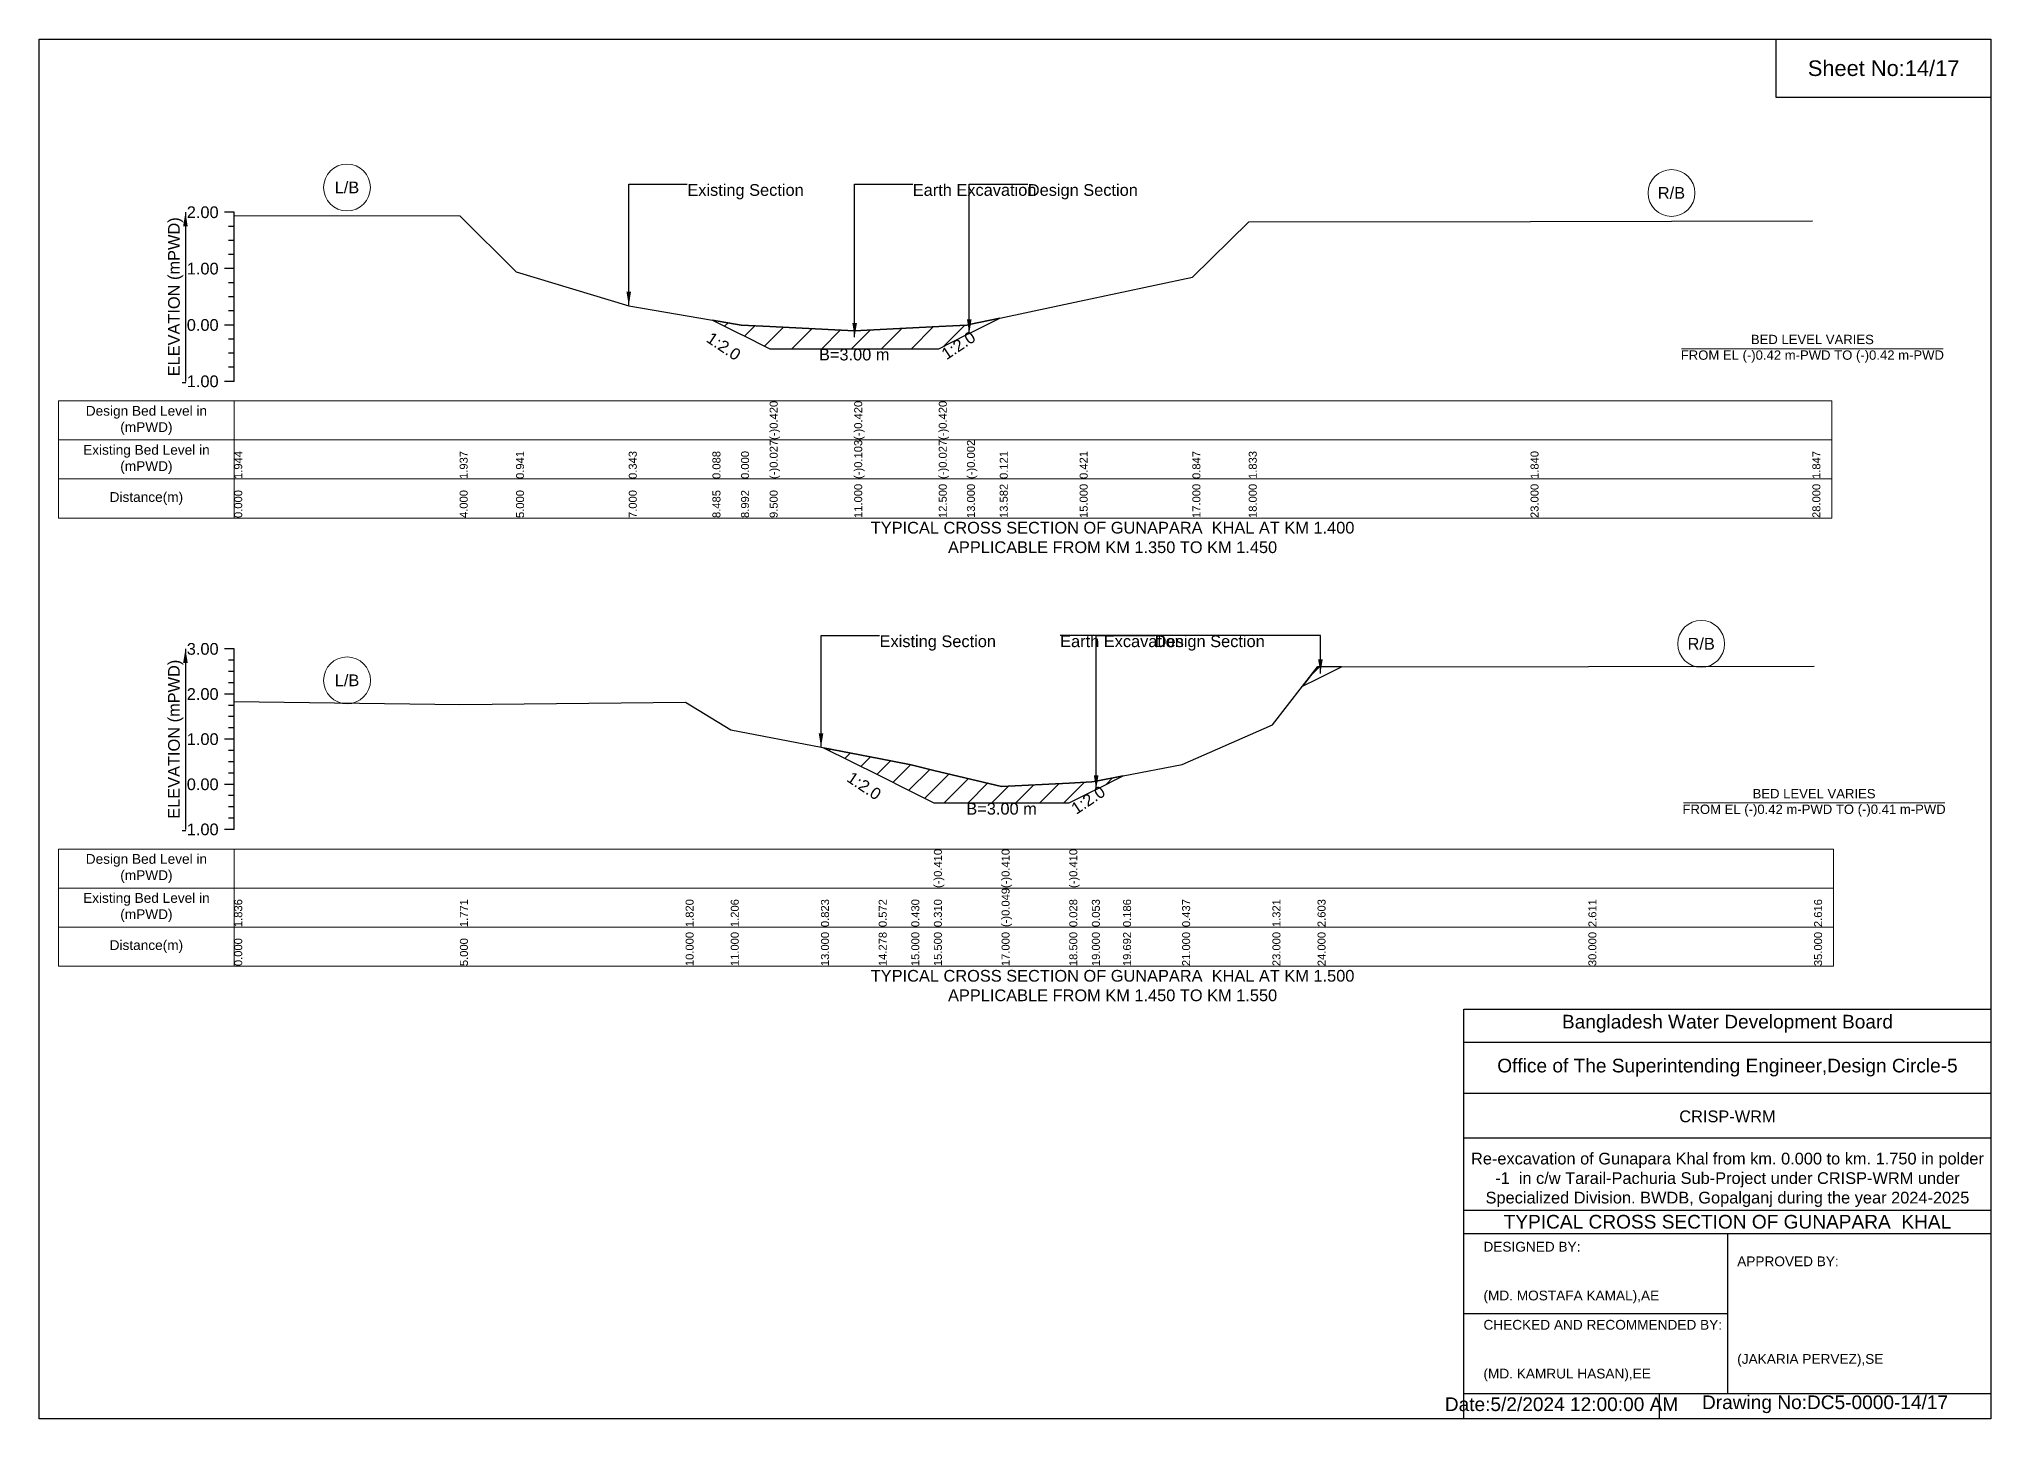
# Model space of a CAD drawing. Header units: inches. Extents: x 91000 to 268000, y -5656 to 171.
# Drawn here: x 230000 to 238000, y -5656 to 0 of the extents above; entities that cross this region are included whole.
import ezdxf

# ---------------------------------------------------------------- set-up
doc = ezdxf.new("R2010")
doc.units = ezdxf.units.IN
doc.header["$LTSCALE"] = 7
doc.header["$MEASUREMENT"] = 0
for name, color, linetype, lineweight in [('Cross section Data Border', 7, 'Continuous', 9), ('Cross Section Labels', 7, 'Continuous', 9), ('Existing_Bed_Level for Xsection', 7, 'Continuous', 25)]:
    doc.layers.add(name, color=color, linetype=linetype, lineweight=lineweight)
doc.styles.get("Standard").update_dxf_attribs({"font": 'arial.ttf'})
doc.dimstyles.get("Standard").update_dxf_attribs({"dimtxt": 0.18, "dimasz": 0.18, "dimexe": 0.18, "dimexo": 0.0625, "dimgap": 0.09, "dimtad": 0, "dimtih": 1, "dimtoh": 1, "dimdec": 4, "dimzin": 0, "dimdsep": 46, "dimtxsty": 'Standard', "dimcen": 0.09, "dimadec": 0, "dimazin": 0, "dimtfac": 1, "dimtdec": 4, "dimtofl": 0, "dimtmove": 0, "dimatfit": 3, "dimfxl": 1, "dimtolj": 1, "dimtzin": 0, "dimarcsym": 0})

msp = doc.modelspace()

# ---------------------------------------------------------------- hatches: boundary and pattern name
at = {"layer": 'Existing_Bed_Level for Xsection'}
h = msp.add_hatch(dxfattribs=at)
h.set_pattern_fill('ANSI31', color=256, scale=693, style=0)
h.paths.add_polyline_path([(232760, -1152), (232877.2, -1210.6), (232879, -1211.5), (232994.5, -1269.2), (233341, -1269.2), (233687.5, -1269.2), (233803, -1211.5), (233812.5, -1206.7), (233937.5, -1144.2), (233812.5, -1170.7), (233803, -1172.7), (233687.5, -1178.5), (233341, -1196), (232994.5, -1178.3), (232879, -1172.4), (232877.2, -1172.1)])
h = msp.add_hatch(dxfattribs=at)
h.set_pattern_fill('ANSI31', color=256, scale=555, style=0)
h.paths.add_polyline_path([(235177.8, -2653.1), (235240, -2622), (235337.6, -2573.2), (235240, -2573.4)])
h = msp.add_hatch(dxfattribs=at)
h.set_pattern_fill('ANSI31', color=256, scale=555, style=0)
h.paths.add_polyline_path([(233215.4, -2904.7), (233441.4, -3017.8), (233575, -3084.5), (233667.5, -3130.8), (233945, -3130.8), (234222.5, -3130.8), (234315, -3084.5), (234332.7, -3075.7), (234442.9, -3020.6), (234332.7, -3041.7), (234315, -3045.1), (234222.5, -3049.8), (233945, -3064), (233667.5, -2997.5), (233575, -2975.4), (233441.4, -2949.1)])

# ---------------------------------------------------------------- linework, layer by layer
for points in [[(230000, 0), (238000, 0), (238000, -5656), (230000, -5656)], [(237120, 0), (238000, 0), (238000, -240), (237120, -240)]]:
    msp.add_lwpolyline(points, close=True)
for points in [[(235840, -5656), (235840, -3976), (238000, -3976)], [(235840, -4112), (238000, -4112)], [(235840, -4320), (238000, -4320)], [(235840, -4504), (238000, -4504)], [(235840, -4800), (238000, -4800)], [(235840, -4896), (238000, -4896)], [(236920, -4896), (236920, -5552)], [(235840, -5224), (236920, -5224)], [(235840, -5552), (238000, -5552)], [(236640, -5552), (236640, -5656)]]:
    msp.add_lwpolyline(points)
at = {"layer": 'Cross section Data Border'}
for points in [[(230080, -1483.2), (237348, -1483.2), (237348, -1963.2), (230080, -1963.2)], [(230080, -3319.9), (237355, -3319.9), (237355, -3799.9), (230080, -3799.9)]]:
    msp.add_lwpolyline(points, close=True, dxfattribs=at)
for points in [[(230800, -1483.2), (230800, -1963.2)], [(230080, -1643.2), (237348, -1643.2)], [(230080, -1803.2), (237348, -1803.2)], [(230800, -3319.9), (230800, -3799.9)], [(230080, -3479.9), (237355, -3479.9)], [(230080, -3639.9), (237355, -3639.9)]]:
    msp.add_lwpolyline(points, dxfattribs=at)
at = {"layer": 'Cross Section Labels'}
for points in [[(236732.2, -1269.2), (237803.8, -1269.2)], [(236739.2, -3130.8), (237810.8, -3130.8)]]:
    msp.add_lwpolyline(points, dxfattribs=at)
for centre in [(231262, -608.5), (236690.5, -630.9), (236812.5, -2478.9), (231262.5, -2628.8)]:
    msp.add_circle(centre, 96, dxfattribs=at)
at = {"layer": 'Existing_Bed_Level for Xsection'}
for points in [[(230800, -710.2), (230760, -710.2)], [(230800, -1403.2), (230800, -1172.2), (230800, -941.2), (230800, -710.2)], [(230800, -768), (230776, -768)], [(230800, -723.1), (231724, -724.8), (231955, -954.8), (232417, -1093), (232760, -1152), (232877.2, -1172.1), (232879, -1172.4), (232994.5, -1178.3), (232994.5, -1178.3), (233341, -1196), (233341, -1196), (233687.5, -1178.5), (233687.5, -1178.5), (233803, -1172.7), (233812.5, -1170.7), (233937.5, -1144.2), (234265, -1075), (234727, -976.5), (234958, -748.8), (236113, -747.2), (237268, -745.5)], [(230800, -825.7), (230776, -825.7)], [(230800, -941.2), (230760, -941.2)], [(230800, -883.5), (230776, -883.5)], [(230800, -999), (230776, -999)], [(230800, -1056.7), (230776, -1056.7)], [(230800, -1114.5), (230776, -1114.5)], [(230800, -1172.2), (230760, -1172.2)], [(230800, -1230), (230776, -1230)], [(230800, -1287.7), (230776, -1287.7)], [(230800, -1345.5), (230776, -1345.5)], [(230800, -1403.2), (230760, -1403.2)], [(230800, -2499.9), (230760, -2499.9)], [(230800, -2546.2), (230776, -2546.2)], [(230800, -3239.9), (230800, -3054.9), (230800, -2869.9), (230800, -2684.9), (230800, -2499.9)], [(230800, -2592.4), (230776, -2592.4)], [(230800, -2638.7), (230776, -2638.7)], [(230800, -2715.3), (231725, -2727.3), (232650, -2718.2), (232835, -2831.8), (233205, -2902.7), (233215.4, -2904.7), (233441.4, -2949.1), (233575, -2975.4), (233667.5, -2997.5), (233667.5, -2997.5), (233945, -3064), (233945, -3064), (234222.5, -3049.8), (234222.5, -3049.8), (234315, -3045.1), (234332.7, -3041.7), (234442.9, -3020.6), (234685, -2974.1), (235055, -2810.6), (235240, -2573.4), (236350, -2571.9), (237275, -2571)], [(230800, -2684.9), (230760, -2684.9)], [(230800, -2731.2), (230776, -2731.2)], [(230800, -2777.4), (230776, -2777.4)], [(230800, -2869.9), (230760, -2869.9)], [(230800, -2823.7), (230776, -2823.7)], [(230800, -2916.2), (230776, -2916.2)], [(230800, -2962.4), (230776, -2962.4)], [(230800, -3008.7), (230776, -3008.7)], [(230800, -3054.9), (230760, -3054.9)], [(230800, -3101.2), (230776, -3101.2)], [(230800, -3147.4), (230776, -3147.4)], [(230800, -3193.7), (230776, -3193.7)], [(230800, -3239.9), (230760, -3239.9)]]:
    msp.add_lwpolyline(points, dxfattribs=at)
for points in [[(232760, -1152), (232877.2, -1210.6), (232879, -1211.5), (232994.5, -1269.2), (232994.5, -1269.2), (233341, -1269.2), (233341, -1269.2), (233687.5, -1269.2), (233687.5, -1269.2), (233803, -1211.5), (233812.5, -1206.7), (233937.5, -1144.2), (233812.5, -1170.7), (233803, -1172.7), (233687.5, -1178.5), (233687.5, -1178.5), (233341, -1196), (233341, -1196), (232994.5, -1178.3), (232994.5, -1178.3), (232879, -1172.4), (232877.2, -1172.1)], [(235177.8, -2653.1), (235240, -2622), (235337.6, -2573.2), (235240, -2573.4)], [(233215.4, -2904.7), (233215.4, -2904.7), (233441.4, -3017.8), (233575, -3084.5), (233667.5, -3130.8), (233667.5, -3130.8), (233945, -3130.8), (233945, -3130.8), (234222.5, -3130.8), (234222.5, -3130.8), (234315, -3084.5), (234332.7, -3075.7), (234442.9, -3020.6), (234332.7, -3041.7), (234315, -3045.1), (234222.5, -3049.8), (234222.5, -3049.8), (233945, -3064), (233945, -3064), (233667.5, -2997.5), (233667.5, -2997.5), (233575, -2975.4), (233441.4, -2949.1), (233215.4, -2904.7)]]:
    msp.add_lwpolyline(points, close=True, dxfattribs=at)

# ---------------------------------------------------------------- texts
at = {"attachment_point": 5}
for s, insert, char_height in [('Sheet No:14/17', (237560, -120), 64), ('Bangladesh Water Development Board', (236920, -4036), 56), ('Office of The Superintending Engineer,Design Circle-5', (236920, -4216), 56)]:
    msp.add_mtext(s, dxfattribs=dict(at, insert=insert, char_height=char_height))
for s, insert, char_height, width, attachment_point in [('CRISP-WRM', (236920, -4416), 48, 2240, 5), ('Re-excavation of Gunapara Khal from km. 0.000 to km. 1.750 in polder -1  in c/w Tarail-Pachuria Sub-Project under CRISP-WRM under Specialized Division. BWDB, Gopalganj during the year 2024-2025', (236920, -4676), 48, 2160, 5), ('TYPICAL CROSS SECTION OF GUNAPARA  KHAL', (236920, -4848), 56, 2240, 5), ('DESIGNED BY:^J^J^J(MD. MOSTAFA KAMAL),AE', (235920, -5056), 40, 1120, 4), ('APPROVED BY:^J^J^J^J^J^J(JAKARIA PERVEZ),SE', (236960, -5216), 40, 1120, 4), ('CHECKED AND RECOMMENDED BY:^J^J^J(MD. KAMRUL HASAN),EE', (235920, -5376), 40, 1120, 4), ('Date:5/2/2024 12:00:00 AM', (236240, -5596), 56, 1120, 5), ('Drawing No:DC5-0000-14/17', (237320, -5596), 56, 1760, 5)]:
    msp.add_mtext(s, dxfattribs=dict(insert=insert, char_height=char_height, width=width, attachment_point=attachment_point))
at = {"layer": 'Cross section Data Border', "char_height": 40, "width": 640, "attachment_point": 5}
for s, insert in [('Design Bed Level in (mPWD)', (230440, -1563.2)), ('Existing Bed Level in (mPWD)', (230440, -1723.2)), ('Distance(m)', (230440, -1883.2)), ('Design Bed Level in (mPWD)', (230440, -3399.9)), ('Existing Bed Level in (mPWD)', (230440, -3559.9)), ('Distance(m)', (230440, -3719.9))]:
    msp.add_mtext(s, dxfattribs=dict(at, insert=insert))
at = {"layer": 'Cross Section Labels'}
for s, insert, char_height, attachment_point in [('L/B', (231262, -608.5), 48, 5), ('Existing Section', (232657, -594.7), 48, 1), ('Earth Excavation', (233581, -594.7), 48, 1), ('Design Section', (234052.5, -594.7), 48, 1), ('R/B', (236690.5, -630.9), 48, 5), ('B=3.00 m', (233341, -1269.2), 48, 2), ('BED LEVEL VARIES ^JFROM EL (-)0.42 m-PWD TO (-)0.42 m-PWD', (237268, -1269.2), 38.4, 5), ('TYPICAL CROSS SECTION OF GUNAPARA  KHAL AT KM 1.400^JAPPLICABLE FROM KM 1.350 TO KM 1.450', (234400, -2043.2), 48, 5), ('Existing Section', (233445, -2444.4), 48, 1), ('Earth Excavation', (234185, -2444.4), 48, 1), ('Design Section', (234572.7, -2444.4), 48, 1), ('R/B', (236812.5, -2478.9), 48, 5), ('L/B', (231262.5, -2628.8), 48, 5), ('BED LEVEL VARIES ^JFROM EL (-)0.42 m-PWD TO (-)0.41 m-PWD', (237275, -3130.8), 38.4, 5), ('B=3.00 m', (233945, -3130.8), 48, 2), ('TYPICAL CROSS SECTION OF GUNAPARA  KHAL AT KM 1.500^JAPPLICABLE FROM KM 1.450 TO KM 1.550', (234400, -3879.9), 48, 5)]:
    msp.add_mtext(s, dxfattribs=dict(at, insert=insert, char_height=char_height, attachment_point=attachment_point))
at = {"layer": 'Cross Section Labels', "char_height": 48, "attachment_point": 2}
for insert, rotation in [((233754.8, -1235.6), 33.69007), ((232819.5, -1239.5), 326.30993), ((233395.2, -3040.9), 326.30993), ((234286.5, -3098.8), 33.69007)]:
    msp.add_mtext('1:2.0', dxfattribs=dict(at, insert=insert, rotation=rotation))
at = {"layer": 'Existing_Bed_Level for Xsection', "char_height": 48, "attachment_point": 6}
for s, insert in [('2.00', (230736, -710.2)), ('1.00', (230736, -941.2)), ('0.00', (230736, -1172.2)), ('-1.00', (230736, -1403.2)), ('3.00', (230736, -2499.9)), ('2.00', (230736, -2684.9)), ('1.00', (230736, -2869.9)), ('0.00', (230736, -3054.9)), ('-1.00', (230736, -3239.9))]:
    msp.add_mtext(s, dxfattribs=dict(at, insert=insert))
at = {"layer": 'Existing_Bed_Level for Xsection', "rotation": 90}
for s, insert, char_height, attachment_point in [('ELEVATION (mPWD)', (230560, -1056.7), 48, 5), ('(-)0.420', (232994.5, -1643.2), 32.8, 1), ('(-)0.420', (233341, -1643.2), 32.8, 1), ('(-)0.420', (233687.5, -1643.2), 32.8, 1), ('(-)0.027', (232994.5, -1803.2), 32.8, 1), ('(-)0.103', (233341, -1803.2), 32.8, 1), ('(-)0.027', (233687.5, -1803.2), 32.8, 1), ('(-)0.002', (233803, -1803.2), 32.8, 1), ('1.944', (230800, -1803.2), 32.8, 1), ('1.937', (231724, -1803.2), 32.8, 1), ('0.941', (231955, -1803.2), 32.8, 1), ('0.343', (232417, -1803.2), 32.8, 1), ('0.088', (232760, -1803.2), 32.8, 1), ('0.000', (232877.2, -1803.2), 32.8, 1), ('0.121', (233937.5, -1803.2), 32.8, 1), ('0.421', (234265, -1803.2), 32.8, 1), ('0.847', (234727, -1803.2), 32.8, 1), ('1.833', (234958, -1803.2), 32.8, 1), ('1.840', (236113, -1803.2), 32.8, 1), ('1.847', (237268, -1803.2), 32.8, 1), ('11.000', (233341, -1963.2), 32.8, 1), ('12.500', (233687.5, -1963.2), 32.8, 1), ('13.000', (233803, -1963.2), 32.8, 1), ('13.582', (233937.5, -1963.2), 32.8, 1), ('15.000', (234265, -1963.2), 32.8, 1), ('17.000', (234727, -1963.2), 32.8, 1), ('18.000', (234958, -1963.2), 32.8, 1), ('23.000', (236113, -1963.2), 32.8, 1), ('28.000', (237268, -1963.2), 32.8, 1), ('0.000', (230800, -1963.2), 32.8, 1), ('4.000', (231724, -1963.2), 32.8, 1), ('5.000', (231955, -1963.2), 32.8, 1), ('7.000', (232417, -1963.2), 32.8, 1), ('8.485', (232760, -1963.2), 32.8, 1), ('8.992', (232877.2, -1963.2), 32.8, 1), ('9.500', (232994.5, -1963.2), 32.8, 1), ('ELEVATION (mPWD)', (230560, -2869.9), 48, 5), ('(-)0.410', (233667.5, -3479.9), 32.8, 1), ('(-)0.410', (233945, -3479.9), 32.8, 1), ('(-)0.410', (234222.5, -3479.9), 32.8, 1), ('(-)0.049', (233945, -3639.9), 32.8, 1), ('1.836', (230800, -3639.9), 32.8, 1), ('1.771', (231725, -3639.9), 32.8, 1), ('1.820', (232650, -3639.9), 32.8, 1), ('1.206', (232835, -3639.9), 32.8, 1), ('0.823', (233205, -3639.9), 32.8, 1), ('0.572', (233441.4, -3639.9), 32.8, 1), ('0.430', (233575, -3639.9), 32.8, 1), ('0.310', (233667.5, -3639.9), 32.8, 1), ('0.028', (234222.5, -3639.9), 32.8, 1), ('0.053', (234315, -3639.9), 32.8, 1), ('0.186', (234442.9, -3639.9), 32.8, 1), ('0.437', (234685, -3639.9), 32.8, 1), ('1.321', (235055, -3639.9), 32.8, 1), ('2.603', (235240, -3639.9), 32.8, 1), ('2.611', (236350, -3639.9), 32.8, 1), ('2.616', (237275, -3639.9), 32.8, 1), ('10.000', (232650, -3799.9), 32.8, 1), ('11.000', (232835, -3799.9), 32.8, 1), ('13.000', (233205, -3799.9), 32.8, 1), ('14.278', (233441.4, -3799.9), 32.8, 1), ('15.000', (233575, -3799.9), 32.8, 1), ('15.500', (233667.5, -3799.9), 32.8, 1), ('17.000', (233945, -3799.9), 32.8, 1), ('18.500', (234222.5, -3799.9), 32.8, 1), ('19.000', (234315, -3799.9), 32.8, 1), ('19.692', (234442.9, -3799.9), 32.8, 1), ('21.000', (234685, -3799.9), 32.8, 1), ('23.000', (235055, -3799.9), 32.8, 1), ('24.000', (235240, -3799.9), 32.8, 1), ('30.000', (236350, -3799.9), 32.8, 1), ('35.000', (237275, -3799.9), 32.8, 1), ('0.000', (230800, -3799.9), 32.8, 1), ('5.000', (231725, -3799.9), 32.8, 1)]:
    msp.add_mtext(s, dxfattribs=dict(at, insert=insert, char_height=char_height, attachment_point=attachment_point))

# ---------------------------------------------------------------- leaders
at = {"layer": 'Cross Section Labels', "annotation_type": 0, "has_hookline": 1}
for points, hookline_direction, text_width in [([(232417, -1093), (232417, -594.7), (232656.9, -594.7)], 0, 467.2), ([(233342.8, -1221.3), (233342.8, -594.7), (233580.9, -594.7)], 0, 497), ([(233812.5, -1206.7), (233812.5, -594.7), (234052.4, -594.7)], 0, 441.2), ([(233205, -2902.7), (233205, -2444.4), (233444.9, -2444.4)], 0, 467.2), ([(235251.8, -2599.9), (235251.8, -2444.4), (234185.1, -2444.4)], 1, 497), ([(234332.7, -3075.7), (234332.7, -2444.4), (234572.6, -2444.4)], 0, 441.2)]:
    msp.add_leader(points, dimstyle='Standard', override={"dimasz": 57.6}, dxfattribs=dict(at, hookline_direction=hookline_direction, text_width=text_width))
at = {"layer": 'Existing_Bed_Level for Xsection'}
for points in [[(230600, -710.2), (230600, -1403.2)], [(230600, -2499.9), (230600, -3239.9)]]:
    msp.add_leader(points, dimstyle='Standard', override={"dimasz": 57.6}, dxfattribs=at)

doc.saveas('drawing.dxf')
